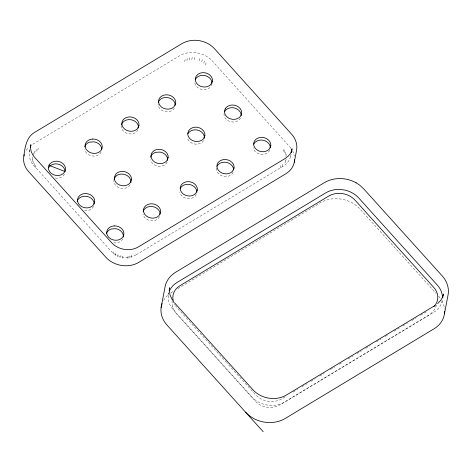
<?xml version="1.0" encoding="UTF-8"?>
<svg xmlns="http://www.w3.org/2000/svg" width="472" height="472" viewBox="0 0 472 472"><rect width="100%" height="100%" fill="white"/><g stroke="black" fill="none" stroke-linecap="round" stroke-linejoin="round"><path stroke-width="0.35" stroke-dasharray="2.36 1.77" d="M29.895 149.83C28.302 155.176 29.76 161.176 33.589 165.218L110.761 250.797C117.109 257.741 128.478 259.535 136.538 254.573M172.132 300.505L172.044 303.213L172.823 307.284M168.297 295.053L168.793 292.404M29.919 149.695L29.394 152.456M32.155 159.383L32.662 156.716M33.188 155.217L33.695 152.556M32.308 161.548L32.816 158.881M34.344 153.353L34.851 150.686M32.916 163.69L33.423 161.023M35.89 151.707L36.397 149.04M33.949 165.737L34.456 163.07M37.772 150.332L38.285 147.665M35.376 167.625L35.884 164.958M113.404 254.072L113.911 251.405M115.345 255.623L115.852 252.957M117.557 256.886L118.065 254.219M119.971 257.824L120.484 255.157M122.513 258.408L123.027 255.741M127.676 258.455L128.183 255.789M128.927 258.231L129.434 255.564M131.304 257.511L131.818 254.85M184.711 61.808L185.219 59.142M186.877 60.74L187.384 58.08M189.254 60.027L189.768 57.36M191.779 59.673L192.287 57.006M194.37 59.696L194.877 57.029M199.438 60.858L199.945 58.192M201.762 61.962L202.27 59.301M203.845 63.378L204.352 60.711M205.633 65.053L206.14 62.387M280.409 167.926L280.917 165.259M283.566 151.553L284.073 148.886M284.238 152.521L284.746 149.854M282.291 166.551L282.799 163.884M285.271 154.568L285.778 151.901M285.873 156.704L286.38 154.043M285 163.035L285.507 160.374M285.737 161.005L286.115 159.011M136.243 254.75L283.477 166.05C287.778 163.536 290.575 158.887 291.047 153.955M290.534 156.627L290.793 155.3M211.928 83.833L210.288 87.184A8.655 7.133 10.8 0 1 201.29 89.338A8.655 7.133 10.8 0 1 194.865 83.054M436.423 305.16C435.29 309.366 432.364 312.966 428.659 315.207L279.884 404.834C272.084 409.554 261.169 407.832 255.151 400.999L176.516 313.803L173.82 309.838L172.599 306.623M137.954 129.747L136.821 131.452A8.655 7.133 10.8 0 1 126.75 133.251A8.655 7.133 10.8 0 1 121.357 125.44M93.668 206.37L92.536 208.075A8.655 7.133 10.8 0 1 83.538 210.223M174.31 108.182L173.554 109.321A8.655 7.133 10.8 0 1 163.837 111.25A8.655 7.133 10.8 0 1 158.037 103.928M130.024 184.806L129.269 185.944A8.655 7.133 10.8 0 1 119.552 187.874A8.655 7.133 10.8 0 1 113.758 180.552M167.135 162.108L166.008 163.813A8.655 7.133 10.8 0 1 157.005 165.961A8.655 7.133 10.8 0 1 150.58 159.678M203.491 140.544L202.742 141.677A8.655 7.133 10.8 0 1 193.738 143.83A8.655 7.133 10.8 0 1 187.313 137.547M159.583 216.601L158.456 218.306A8.655 7.133 10.8 0 1 149.453 220.453A8.655 7.133 10.8 0 1 143.028 214.17M196.322 194.47L195.19 196.169A8.655 7.133 10.8 0 1 186.186 198.323A8.655 7.133 10.8 0 1 179.761 192.039M233.056 172.339L231.923 174.038A8.655 7.133 10.8 0 1 221.852 175.844A8.655 7.133 10.8 0 1 216.459 168.032M269.789 150.208L268.656 151.907A8.655 7.133 10.8 0 1 259.659 154.061A8.655 7.133 10.8 0 1 253.234 147.777M172.84 291.661L171.584 292.422A28.308 23.329 10.8 0 0 170.522 293.094M177.885 288.622L320.352 202.789A28.308 23.329 10.8 0 1 359.906 208.931L436.081 293.401M285.064 396.911L281.908 398.81A18.874 15.552 10.8 0 1 255.541 394.716L227.038 363.11M293.26 391.972L297.673 389.311M302.086 386.656L307.124 383.618M310.906 381.335L315.32 378.68M319.733 376.019L324.146 373.364M330.453 369.564L334.866 366.903M339.279 364.248L341.799 362.726M348.1 358.932L353.144 355.894M356.926 353.611L361.34 350.956M365.753 348.295L370.166 345.64M376.467 341.84L380.88 339.179M385.294 336.524L387.819 335.002M394.12 331.202L399.164 328.164M402.946 325.887L407.36 323.231M411.773 320.571L416.186 317.91M420.599 315.255L426.9 311.455M226.548 362.561L176.912 307.52A18.874 15.552 10.8 0 1 175.608 305.897M173.047 307.939L173.253 308.57M442.199 300.57A23.588 19.441 10.8 0 1 433.603 312.411L284.828 402.044A23.588 19.441 10.8 0 1 251.871 396.928L173.236 309.732A23.588 19.441 10.8 0 1 168.746 292.917M438.541 296.127A28.308 23.329 10.8 0 1 440.872 299.118M441.839 300.699A28.308 23.329 10.8 0 1 444.553 309.148M163.542 300.463A28.308 23.329 10.8 0 1 168.539 294.581M175.23 305.331A18.874 15.552 10.8 0 1 174.546 304.163M290.941 148.344A23.588 19.441 10.8 0 0 289.513 146.591L212.341 61.012A23.588 19.441 10.8 0 0 197.857 53.029L195.42 52.646A23.588 19.441 10.8 0 0 179.378 55.897L32.444 144.42A23.588 19.441 10.8 0 0 31.046 145.341M292.498 150.833A23.588 19.441 10.8 0 1 294.351 156.161M26.237 150.32A23.588 19.441 10.8 0 1 28.945 147.075M122.808 238.862A8.655 7.133 10.8 0 1 113.829 242.82M240.567 117.976A8.655 7.133 10.8 0 1 230.837 121.788A8.655 7.133 10.8 0 1 223.958 114.159M64.446 174.138A8.655 7.133 10.8 0 1 53.808 177.702M101.179 152.008A8.655 7.133 10.8 0 1 92.193 155.966A8.655 7.133 10.8 0 1 84.665 149.447"/><path stroke-width="0.71" d="M294.563 159.778L294.28 162.274A23.588 19.441 10.8 0 1 285.737 173.838L138.803 262.361A23.588 19.441 10.8 0 1 120.325 265.229L117.929 264.644A23.588 19.441 10.8 0 1 105.846 257.246L28.668 171.666A23.588 19.441 10.8 0 1 24.231 154.663M30.462 146.839L30.869 144.697L30.538 148.344L31.246 151.73L32.857 155.022L34.521 157.182L111.699 242.761C118.183 249.877 130.024 251.889 138.39 246.903L285.324 158.38L288.286 156.102L289.914 154.149L291.141 151.984L292.044 148.733L291.295 152.674M169.566 288.492L169.666 287.772L169.171 290.416M161.123 307.496L165.188 286.126C166.504 280.297 170.516 275.318 175.596 272.279L324.37 182.646C333.981 176.965 346.536 177.395 356.148 182.835M294.28 162.274L296.587 150.179C297.655 144.485 295.549 138.532 291.696 134.314L214.518 48.74C206.494 39.931 192.187 37.583 181.885 43.672L34.952 132.201C26.45 136.774 24.898 147.388 23.901 155.978M30.397 147.205L30.645 145.895M291.307 152.615L291.82 149.937M444.465 313.744L447.928 295.649C449.55 288.64 447.019 281.153 442.229 275.931L363.593 188.735L359.404 184.941L356.053 182.776M442.695 297.903L443.45 294.003L443.119 295.419M114.029 179.283L115.445 176.575A8.655 7.133 10.8 0 1 125.517 174.776A8.655 7.133 10.8 0 1 130.909 182.587M442.193 297.879L440.665 300.422L437.709 303.59M48.551 167.749C50.233 164.639 54.085 163.495 57.419 163.961A8.655 7.133 10.8 0 1 65.042 171.737M187.939 133.718C189.62 130.602 193.473 129.464 196.806 129.93A8.655 7.133 10.8 0 1 204.376 138.325M224.672 111.587L225.645 110.182A8.655 7.133 10.8 0 1 235.369 108.253A8.655 7.133 10.8 0 1 241.162 115.575M435.107 305.443L286.333 395.07C275.996 401.271 261.27 398.852 253.051 389.907L174.416 302.711M49.383 165.465L64.499 171.342M263.193 431.727L167.053 325.119A28.308 23.329 10.8 0 1 162.085 303.608M172.427 300.151L169.973 294.77L169.395 290.374M442.471 297.667A23.588 19.441 10.8 0 0 437.379 285.165L358.744 197.969A23.588 19.441 10.8 0 0 325.786 192.853L177.012 282.486A23.588 19.441 10.8 0 0 169.477 290.852M433.862 306.682A18.874 15.552 10.8 0 0 433.703 287.377L355.068 200.187A18.874 15.552 10.8 0 0 328.701 196.092L179.932 285.725A18.874 15.552 10.8 0 0 173.725 302.357M245.682 412.31A28.308 23.329 10.8 0 0 285.236 418.452L434.01 328.819A28.308 23.329 10.8 0 0 444.642 311.455M77.19 201.455A8.655 7.133 10.8 0 1 86.6 196.322A8.655 7.133 10.8 0 1 94.223 204.099M150.662 157.194A8.655 7.133 10.8 0 1 155.666 152.344L160.073 152.061A8.655 7.133 10.8 0 1 167.643 160.456M217.002 166.25A8.655 7.133 10.8 0 1 226.731 162.433A8.655 7.133 10.8 0 1 233.61 170.067M180.269 188.381A8.655 7.133 10.8 0 1 189.998 184.564A8.655 7.133 10.8 0 1 196.877 192.198M143.11 211.686A8.655 7.133 10.8 0 1 152.521 206.553A8.655 7.133 10.8 0 1 160.144 214.329M106.377 233.817A8.655 7.133 10.8 0 1 111.38 228.967L115.787 228.684A8.655 7.133 10.8 0 1 123.357 237.08M253.741 144.113A8.655 7.133 10.8 0 1 263.464 140.302A8.655 7.133 10.8 0 1 270.344 147.937M121.475 124.832A8.655 7.133 10.8 0 1 131.257 119.764A8.655 7.133 10.8 0 1 138.455 128.095M195.373 79.396A8.655 7.133 10.8 0 1 205.096 75.579A8.655 7.133 10.8 0 1 211.975 83.214M158.208 102.701A8.655 7.133 10.8 0 1 167.619 97.568A8.655 7.133 10.8 0 1 175.242 105.344M84.742 146.963A8.655 7.133 10.8 0 1 89.745 142.113L94.152 141.83A8.655 7.133 10.8 0 1 101.775 149.606M94.683 202.051L93.043 205.408A8.655 7.133 10.8 0 1 78.954 204.252A8.655 7.133 10.8 0 1 84.128 193.632A8.655 7.133 10.8 0 1 94.683 202.051M138.963 125.428L137.328 128.785A8.655 7.133 10.8 0 1 123.239 127.629A8.655 7.133 10.8 0 1 128.413 117.009A8.655 7.133 10.8 0 1 138.963 125.428M131.417 179.92L129.782 183.278A8.655 7.133 10.8 0 1 119.705 185.077A8.655 7.133 10.8 0 1 114.318 177.265L115.953 173.908A8.655 7.133 10.8 0 1 126.024 172.109A8.655 7.133 10.8 0 1 131.417 179.92M175.702 103.297L174.062 106.654A8.655 7.133 10.8 0 1 159.973 105.498A8.655 7.133 10.8 0 1 165.147 94.878A8.655 7.133 10.8 0 1 175.702 103.297M168.15 157.79L166.516 161.147A8.655 7.133 10.8 0 1 152.863 160.521A8.655 7.133 10.8 0 1 156.173 149.677L160.58 149.394A8.655 7.133 10.8 0 1 168.15 157.79M160.598 212.282L158.964 215.639A8.655 7.133 10.8 0 1 144.869 214.483A8.655 7.133 10.8 0 1 150.043 203.863A8.655 7.133 10.8 0 1 160.598 212.282M212.435 81.166L210.801 84.523A8.655 7.133 10.8 0 1 196.706 83.367A8.655 7.133 10.8 0 1 201.88 72.747A8.655 7.133 10.8 0 1 212.435 81.166M204.883 135.659L203.249 139.016A8.655 7.133 10.8 0 1 193.178 140.815A8.655 7.133 10.8 0 1 187.785 133.004C188.517 128.685 193.319 126.596 197.314 127.263A8.655 7.133 10.8 0 1 204.883 135.659M197.331 190.151L195.697 193.508A8.655 7.133 10.8 0 1 181.602 192.352A8.655 7.133 10.8 0 1 186.782 181.732A8.655 7.133 10.8 0 1 197.331 190.151M234.065 168.02L232.43 171.377A8.655 7.133 10.8 0 1 218.341 170.221A8.655 7.133 10.8 0 1 223.516 159.601A8.655 7.133 10.8 0 1 234.065 168.02M270.798 145.889L269.164 149.246A8.655 7.133 10.8 0 1 255.075 148.09A8.655 7.133 10.8 0 1 260.249 137.464A8.655 7.133 10.8 0 1 270.798 145.889M49.059 165.088L48.398 167.035A8.655 7.133 10.8 0 0 55.967 175.431A8.655 7.133 10.8 0 0 65.496 169.69A8.655 7.133 10.8 0 0 57.926 161.294C54.593 160.828 50.746 161.973 49.059 165.088M225.179 108.92L224.519 110.873A8.655 7.133 10.8 0 0 235.074 119.298A8.655 7.133 10.8 0 0 240.248 108.672A8.655 7.133 10.8 0 0 226.153 107.516L225.179 108.92M92.506 139.069L90.258 139.446A8.655 7.133 10.8 0 0 87.438 150.792A8.655 7.133 10.8 0 0 101.38 149.895A8.655 7.133 10.8 0 0 94.66 139.163L92.506 139.069M114.141 225.923L111.888 226.3A8.655 7.133 10.8 0 0 109.067 237.646A8.655 7.133 10.8 0 0 123.015 236.749A8.655 7.133 10.8 0 0 116.295 226.017L114.141 225.923"/></g></svg>
